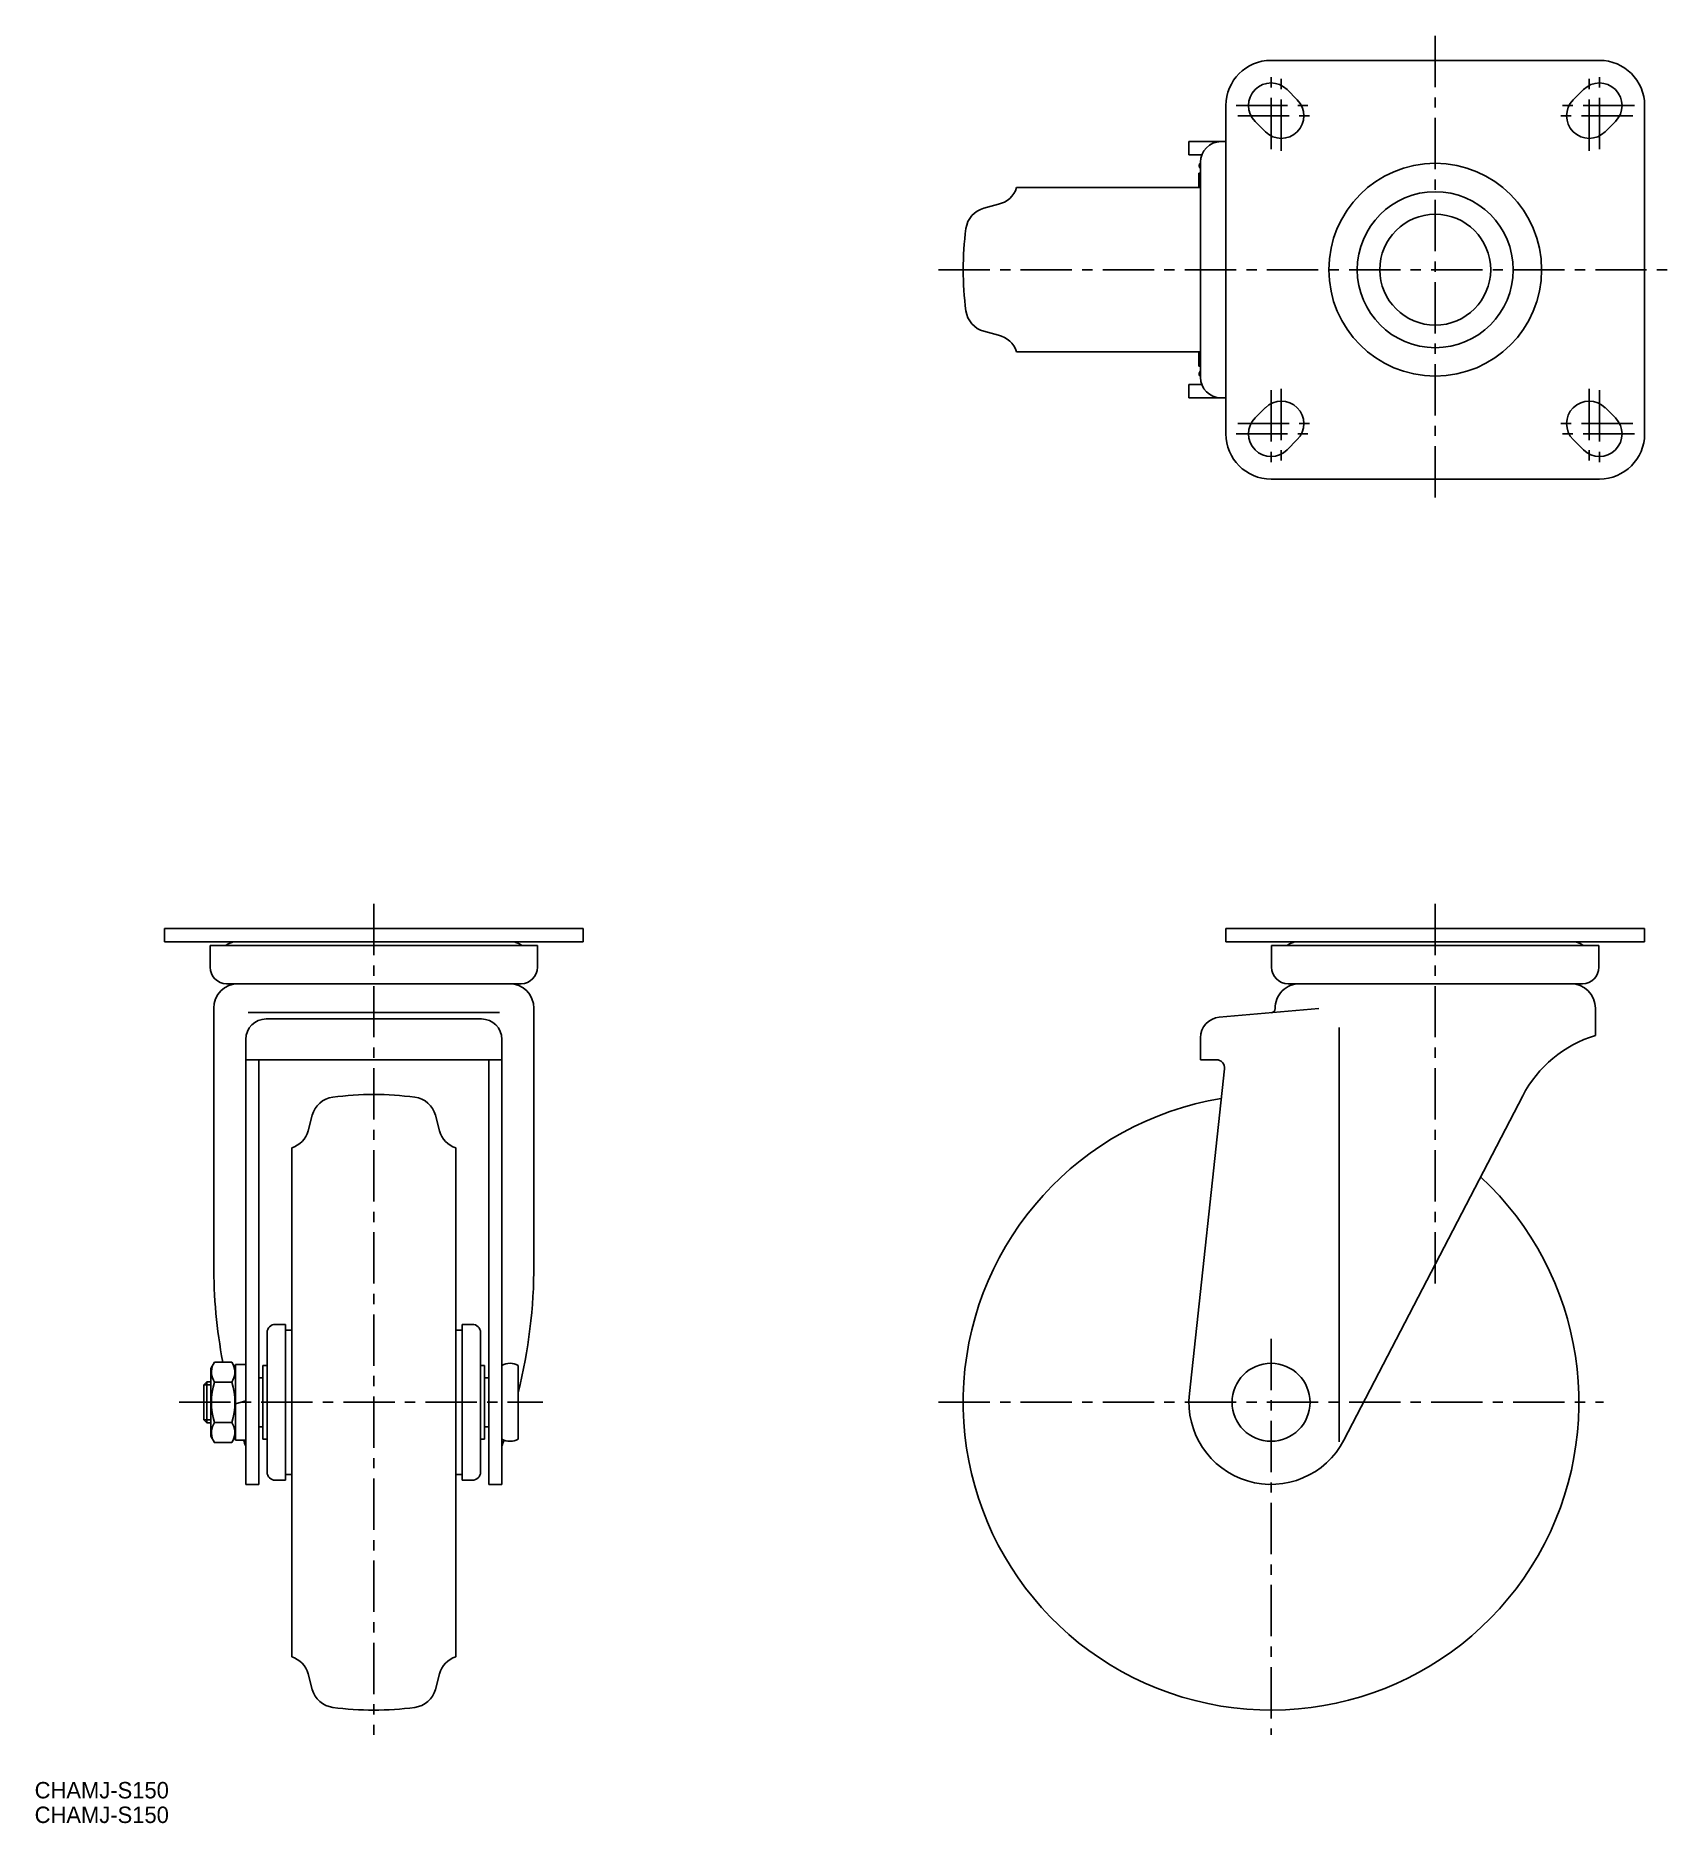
# Model space of a CAD drawing. Extents: x 809 to 1207, y 70 to 506.
import ezdxf

# ---------------------------------------------------------------- set-up
doc = ezdxf.new("R2010")
doc.units = 0
doc.header["$LTSCALE"] = 10
doc.linetypes.add('CENTER', pattern=[2, 1.25, -0.25, 0.25, -0.25])
doc.layers.get('0').update_dxf_attribs({"linetype": 'CONTINUOUS'})
doc.layers.add('CENTER', color=1, linetype='CENTER')

msp = doc.modelspace()

# ---------------------------------------------------------------- linework, layer by layer
at = {"color": 7, "linetype": 'CONTINUOUS'}
for p, q in [((1189.75, 499.61), (1109.75, 499.61)), ((1116.14, 490), (1113.64, 492.5)), ((1185.86, 492.5), (1183.36, 490)), ((1098.75, 488.61), (1098.75, 408.61)), ((1200.75, 408.61), (1200.75, 488.61)), ((1105.86, 484.73), (1108.36, 482.23)), ((1191.14, 482.23), (1193.64, 484.73)), ((1089.75, 476.61), (1089.75, 479.81)), ((1089.75, 479.81), (1098.75, 479.81)), ((1092.89, 476.61), (1089.75, 476.61)), ((1092.55, 474.81), (1092.55, 422.41)), ((1092.15, 472.11), (1092.15, 468.61)), ((1092.15, 472.11), (1092.55, 472.11)), ((1092.55, 468.61), (1047.75, 468.61)), ((1043.33, 464.56), (1039.82, 463.62)), ((1043.33, 432.67), (1039.82, 433.61)), ((1047.75, 428.61), (1092.55, 428.61)), ((1092.15, 425.11), (1092.15, 428.61)), ((1092.15, 425.11), (1092.15, 428.61)), ((1092.15, 425.11), (1092.55, 425.11)), ((1089.75, 420.61), (1089.75, 417.41)), ((1092.89, 420.61), (1089.75, 420.61)), ((1089.75, 417.41), (1098.75, 417.41)), ((1108.36, 415), (1105.86, 412.5)), ((1193.64, 412.5), (1191.14, 415)), ((1113.64, 404.73), (1116.14, 407.23)), ((1183.36, 407.23), (1185.86, 404.73)), ((1109.75, 397.61), (1189.75, 397.61)), ((840.17, 288.09), (942.17, 288.09)), ((840.17, 288.09), (840.17, 284.89)), ((942.17, 288.09), (942.17, 284.89)), ((1098.75, 288.09), (1098.75, 284.89)), ((1200.75, 288.09), (1098.75, 288.09)), ((1200.75, 288.09), (1200.75, 284.89)), ((840.17, 284.89), (942.17, 284.89)), ((931.04, 283.96), (851.31, 283.96)), ((851.31, 283.96), (851.31, 278.66)), ((931.04, 283.96), (931.04, 278.66)), ((1098.75, 284.89), (1200.75, 284.89)), ((1149.75, 283.96), (1109.89, 283.96)), ((1109.89, 283.96), (1109.89, 278.66)), ((1133.75, 283.96), (1189.62, 283.96)), ((1189.62, 283.96), (1189.62, 278.66)), ((855.31, 274.66), (927.04, 274.66)), ((1113.89, 274.66), (1149.75, 274.66)), ((1113.89, 274.66), (1185.62, 274.66)), ((852.17, 211.94), (852.17, 268.66)), ((921.77, 267.66), (860.57, 267.66)), ((864.97, 266.07), (917.37, 266.07)), ((930.17, 268.66), (930.17, 211.94)), ((1097.12, 266.47), (1121.37, 268.59)), ((1188.75, 262.06), (1188.75, 268.66)), ((1092.55, 256.14), (1092.55, 261.49)), ((1126.35, 263.98), (1126.35, 172.9)), ((859.97, 152.66), (859.97, 261.07)), ((922.37, 152.66), (922.37, 261.07)), ((859.97, 256.14), (922.37, 256.14)), ((863.17, 152.66), (863.17, 256.14)), ((919.17, 152.66), (919.17, 256.14)), ((1098.39, 253.92), (1089.87, 174.81)), ((1092.55, 256.14), (1096.41, 256.14)), ((1171.05, 247.34), (1127.5, 163.45)), ((875.16, 238.83), (876.17, 242.6)), ((907.19, 238.83), (906.18, 242.6)), ((871.17, 234.66), (871.17, 110.66)), ((911.17, 234.66), (911.17, 110.66)), ((852.17, 211.94), (852.17, 206.31)), ((930.17, 206.31), (930.17, 211.94)), ((867.17, 191.66), (869.67, 191.66)), ((869.67, 191.66), (869.67, 153.66)), ((912.67, 191.66), (912.67, 153.66)), ((915.17, 191.66), (912.67, 191.66)), ((865.17, 155.66), (865.17, 189.66)), ((869.67, 190.26), (871.17, 190.26)), ((869.67, 190.26), (871.17, 190.26)), ((912.67, 190.26), (911.17, 190.26)), ((917.17, 155.66), (917.17, 189.66)), ((851.47, 180.91), (852.38, 182.48)), ((851.47, 180.91), (851.47, 164.41)), ((852.38, 182.48), (856.57, 182.48)), ((857.47, 180.91), (856.57, 182.48)), ((857.47, 163.46), (857.47, 181.86)), ((857.47, 181.86), (859.97, 181.86)), ((864.17, 178.66), (863.17, 178.66)), ((864.17, 181.66), (864.17, 163.66)), ((865.17, 181.66), (864.17, 181.66)), ((917.17, 181.66), (918.17, 181.66)), ((918.17, 181.66), (918.17, 163.66)), ((918.17, 178.66), (919.17, 178.66)), ((926.37, 163.66), (926.37, 181.66)), ((849.77, 176.91), (850.52, 177.66)), ((849.77, 172.66), (849.77, 176.91)), ((850.52, 177.66), (850.52, 167.66)), ((850.52, 177.66), (851.47, 177.66)), ((852.38, 177.57), (856.57, 177.57)), ((849.77, 172.66), (849.77, 168.41)), ((857.47, 172.33), (859.97, 173)), ((1126.35, 172.9), (1126.35, 163.05)), ((849.77, 168.41), (850.52, 167.66)), ((850.52, 167.66), (851.47, 167.66)), ((852.38, 167.75), (856.57, 167.75)), ((864.17, 166.66), (863.17, 166.66)), ((918.17, 166.66), (919.17, 166.66)), ((851.47, 164.41), (852.38, 162.85)), ((852.3, 162.85), (856.57, 162.85)), ((857.47, 164.41), (856.57, 162.85)), ((857.47, 163.46), (859.97, 163.46)), ((865.17, 163.66), (864.17, 163.66)), ((917.17, 163.66), (918.17, 163.66)), ((859.97, 152.66), (863.17, 152.66)), ((867.17, 153.66), (869.67, 153.66)), ((869.67, 155.06), (871.17, 155.06)), ((869.67, 155.06), (871.17, 155.06)), ((912.67, 155.06), (911.17, 155.06)), ((915.17, 153.66), (912.67, 153.66)), ((919.17, 152.66), (922.37, 152.66)), ((875.16, 106.49), (876.17, 102.73)), ((907.19, 106.49), (906.18, 102.73))]:
    msp.add_line(p, q, dxfattribs=at)
at = {"color": 3, "linetype": 'CONTINUOUS'}
for p, q in [((849.77, 176.91), (851.47, 176.91)), ((849.77, 168.41), (851.47, 168.41))]:
    msp.add_line(p, q, dxfattribs=at)
at = {"color": 7, "linetype": 'CONTINUOUS'}
for centre, radius in [((1149.75, 448.61), 25.92), ((1149.75, 448.61), 19), ((1149.75, 448.61), 13.5), ((1109.75, 172.66), 9.5)]:
    msp.add_circle(centre, radius, dxfattribs=at)
for centre, radius, start, end in [((1109.75, 488.61), 11, 90, 180), ((1189.75, 488.61), 11, 0, 90), ((1109.75, 488.61), 5.5, 45, 225), ((1189.75, 488.61), 5.5, 315, 135), ((1112.25, 486.11), 5.5, 225, 45), ((1187.25, 486.11), 5.5, 135, 315), ((1097.55, 474.81), 5, 90, 180), ((1092.75, 474.11), 0.5, 113.5782, 180), ((1093.59, 474.11), 1.34, 180, 219.1525), ((1042.03, 470.42), 6, 282.4854, 342.4535), ((1041.37, 457.82), 6, 105, 172.3309), ((1109.75, 448.61), 75, 172.3309, 187.6691), ((1041.37, 439.41), 6, 187.6691, 255), ((1042.03, 426.81), 6, 17.5465, 77.5146), ((1093.59, 423.11), 1.34, 140.8475, 180), ((1092.75, 423.11), 0.5, 180, 246.4218), ((1097.55, 422.41), 5, 180, 270), ((1112.25, 411.11), 5.5, 315, 135), ((1187.25, 411.11), 5.5, 45, 225), ((1109.75, 408.61), 5.5, 135, 315), ((1189.75, 408.61), 5.5, 225, 45), ((1109.75, 408.61), 11, 180, 270), ((1189.75, 408.61), 11, 270, 0), ((857.67, 280.93), 3.96, 90, 130.0532), ((924.67, 280.93), 3.96, 49.9468, 90), ((1116.25, 280.93), 3.96, 90, 130.0532), ((1183.25, 280.93), 3.96, 49.9468, 90), ((855.31, 278.66), 4, 180, 270), ((858.17, 268.66), 6, 90, 180), ((924.17, 268.66), 6, 0, 90), ((927.04, 278.66), 4, 270, 0), ((1113.89, 278.66), 4, 180, 270), ((1116.75, 268.66), 6, 90, 180.6845), ((1182.75, 268.66), 6, 360, 90), ((1185.62, 278.66), 4, 270, 0), ((864.97, 261.07), 5, 90, 180), ((917.37, 261.07), 5, 0, 90), ((1097.55, 261.49), 5, 95, 180), ((1109.75, 268.58), 1, 275, 0.6845), ((1197.61, 233.4), 30, 107.1751, 152.3048), ((1096.41, 254.14), 2, 353.8489, 90), ((881.96, 241.05), 6, 97.6691, 165), ((891.17, 172.66), 75, 82.3309, 97.6691), ((900.38, 241.05), 6, 15, 82.3309), ((1109.75, 172.66), 75, 99.3149, 47.1029), ((869.36, 240.38), 6, 287.5465, 345), ((912.98, 240.38), 6, 195, 252.4535), ((982.17, 206.31), 130, 180, 190.5654), ((800.17, 206.31), 130, 346.1126, 0), ((867.17, 189.66), 2, 90, 180), ((915.17, 189.66), 2, 0, 90), ((855.96, 180.02), 4.34, 154.3842, 214.3842), ((852.98, 180.02), 4.34, 325.6158, 25.6158), ((924.37, 177.91), 4.25, 61.9275, 118.0725), ((867.86, 172.66), 16.24, 162.412, 197.588), ((867.86, 172.66), 16.24, 162.412, 197.588), ((841.09, 172.66), 16.24, 342.412, 17.588), ((841.09, 172.66), 16.24, 342.412, 17.588), ((1109.75, 172.66), 20, 173.8489, 332.5689), ((855.96, 165.3), 4.34, 145.6158, 205.6158), ((852.98, 165.3), 4.34, 334.3842, 34.3842), ((982.17, 206.31), 130, 199.2461, 199.9484), ((924.37, 167.41), 4.25, 241.9275, 298.0725), ((800.17, 206.31), 130, 340.0516, 340.7376), ((867.17, 155.66), 2, 180, 270), ((915.17, 155.66), 2, 270, 0), ((869.36, 104.94), 6, 15, 72.4535), ((912.98, 104.94), 6, 107.5465, 165), ((881.96, 104.28), 6, 195, 262.3309), ((900.38, 104.28), 6, 277.6691, 345), ((891.17, 172.66), 75, 262.3309, 277.6691)]:
    msp.add_arc(centre, radius, start, end, dxfattribs=at)
at = {"layer": 'CENTER', "color": 1, "linetype": 'CENTER'}
for p, q in [((1149.75, 505.61), (1149.75, 391.61)), ((1109.75, 477.99), (1109.75, 497.11)), ((1112.25, 477.61), (1112.25, 496.74)), ((1187.25, 477.61), (1187.25, 496.74)), ((1189.75, 477.99), (1189.75, 497.11)), ((1101.25, 488.61), (1120.38, 488.61)), ((1198.25, 488.61), (1179.13, 488.61)), ((1101.63, 486.11), (1120.75, 486.11)), ((1197.88, 486.11), (1178.75, 486.11)), ((1028.75, 448.61), (1206.75, 448.61)), ((1109.75, 419.24), (1109.75, 400.11)), ((1112.25, 419.61), (1112.25, 400.49)), ((1187.25, 419.61), (1187.25, 400.49)), ((1189.75, 419.24), (1189.75, 400.11)), ((1101.63, 411.11), (1120.75, 411.11)), ((1197.88, 411.11), (1178.75, 411.11)), ((1101.25, 408.61), (1120.38, 408.61)), ((1198.25, 408.61), (1179.13, 408.61)), ((891.17, 294.09), (891.17, 91.66)), ((1149.75, 294.09), (1149.75, 200.31)), ((1109.75, 188.16), (1109.75, 91.66)), ((843.77, 172.66), (932.37, 172.66)), ((1028.75, 172.66), (1190.75, 172.66))]:
    msp.add_line(p, q, dxfattribs=at)

# ---------------------------------------------------------------- texts
at = {"color": 7, "linetype": 'CONTINUOUS'}
for p in [(808.55, 76.16), (808.55, 70.16)]:
    msp.add_text('CHAMJ-S150', height=4, dxfattribs=at).set_placement(p)

doc.saveas('drawing.dxf')
